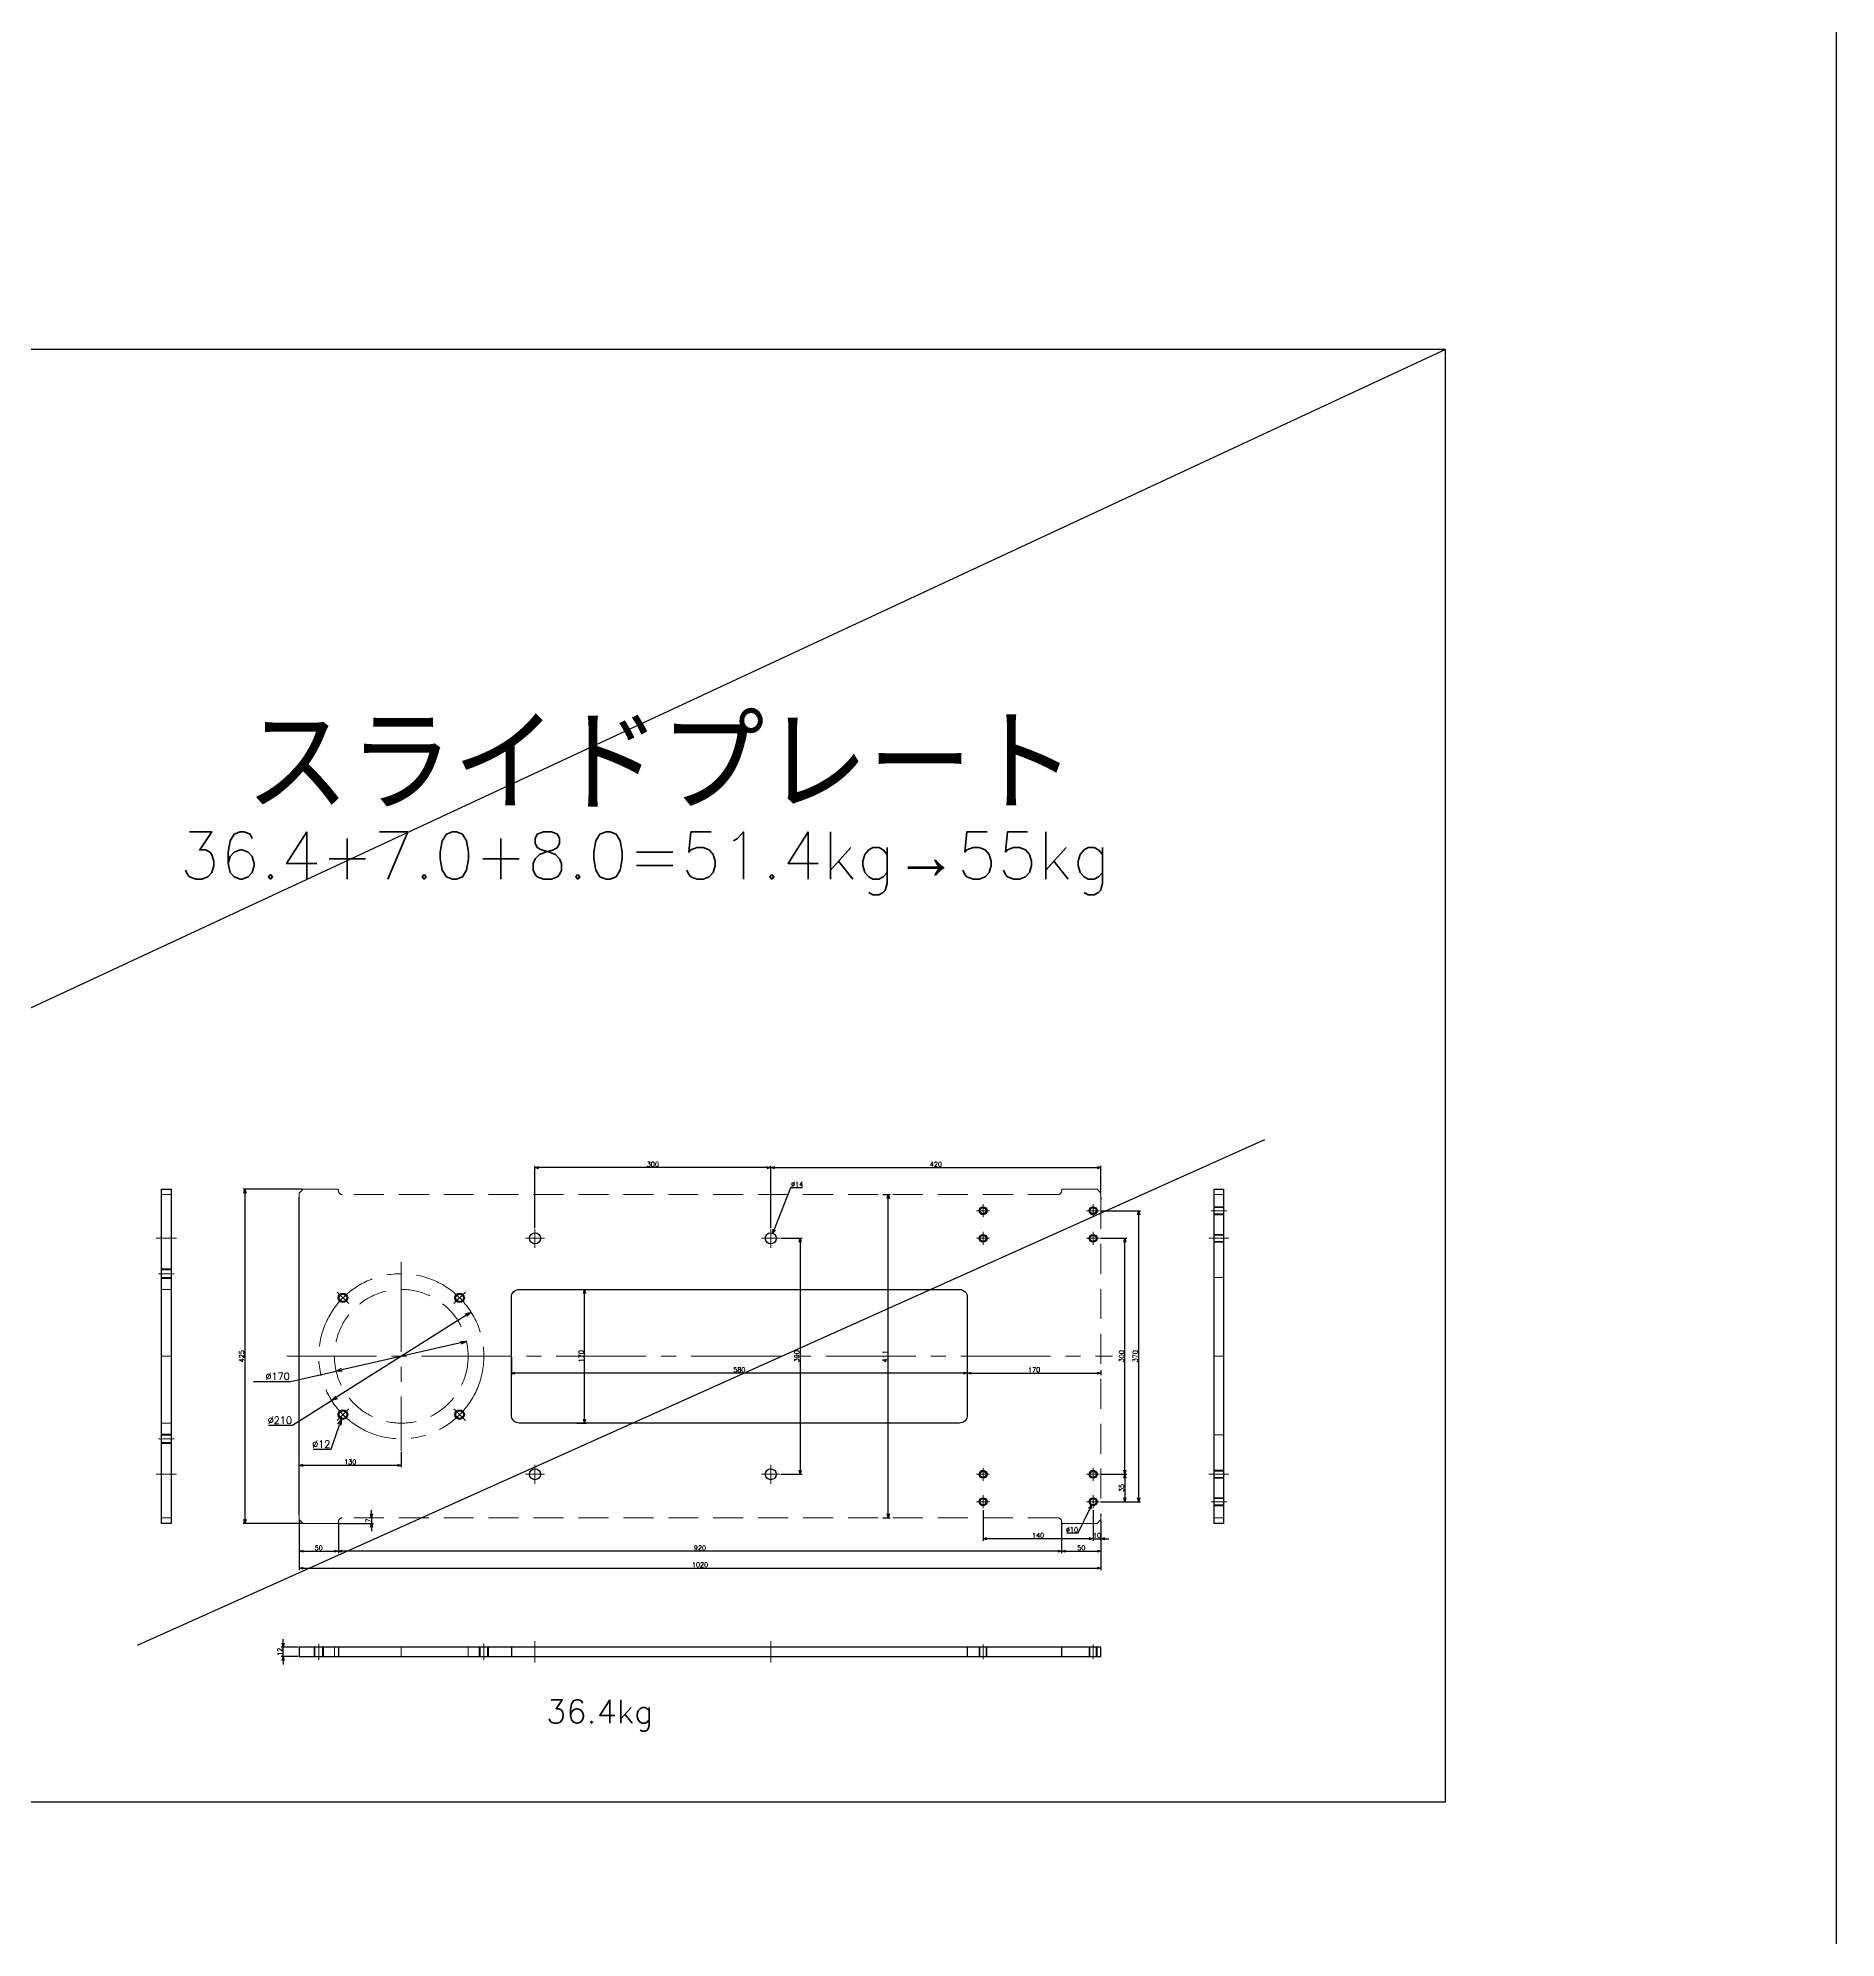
# Model space of a CAD drawing. Header units: millimetres. Extents: x -16130 to 36813, y -8099 to 27484.
# Drawn here: x 34526 to 36813, y 14355 to 16771 of the extents above; entities that cross this region are included whole.
import ezdxf

# ---------------------------------------------------------------- set-up
doc = ezdxf.new("R2010")
doc.units = ezdxf.units.MM
doc.header["$LTSCALE"] = 6
doc.header["$PDMODE"] = 99
doc.header["$PDSIZE"] = 1
doc.linetypes.add('CENTER2', pattern=[28.575, 19.05, -3.175, 3.175, -3.175])
doc.linetypes.add('HIDDEN', pattern=[9.525, 6.35, -3.175])
for name, color, linetype, lineweight in [('04_HIDDEN', 2, 'HIDDEN', 13), ('05_CENTER', 4, 'CENTER2', 13), ('08_DIM', 3, 'Continuous', 13)]:
    doc.layers.add(name, color=color, linetype=linetype, lineweight=lineweight)
doc.layers.add('10_DRAFT', color=8, linetype='Continuous', lineweight=0, plot=False)
doc.styles.add('KSS_TXT', font='txt.shx', dxfattribs={"bigfont": 'extfont2.shx'})
doc.dimstyles.new('KSS_DIM', dxfattribs={"dimtxt": 3, "dimasz": 2.5, "dimexe": 1.25, "dimexo": 0.625, "dimtad": 1, "dimdsep": 46, "dimtxsty": 'KSS_TXT', "dimblk": 'OPEN30', "dimcen": 0, "dimazin": 2, "dimtfac": 0.75, "dimtmove": 0, "dimatfit": 3, "dimldrblk": 'OPEN30', "dimfxl": 1, "dimtolj": 1, "dimarcsym": 0})
doc.dimstyles.new('KSS_DIM$3', dxfattribs={"dimtxt": 3, "dimasz": 2.5, "dimexe": 1.25, "dimexo": 0.625, "dimtad": 1, "dimtih": 1, "dimtoh": 1, "dimdsep": 46, "dimtxsty": 'KSS_TXT', "dimblk": 'OPEN30', "dimcen": 0, "dimazin": 2, "dimtfac": 0.75, "dimtofl": 0, "dimtmove": 0, "dimatfit": 3, "dimldrblk": 'OPEN30', "dimfxl": 1, "dimtolj": 1, "dimarcsym": 0})

# ---------------------------------------------------------------- blocks, each defined once
blk = doc.blocks.new('_Open30')
at = {"color": 0, "linetype": 'ByBlock', "lineweight": -2}
for p, q in [((-1, 0.27), (0, 0)), ((0, 0), (-1, -0.27)), ((0, 0), (-1, 0))]:
    blk.add_line(p, q, dxfattribs=at)
blk = doc.blocks.new('*D634')
at = {"layer": '08_DIM', "color": 0, "lineweight": -2, "transparency": 16777216}
for p, q in [((34908.6, 14882), (34952.8, 14882)), ((34951.5, 14889), (34947.8, 14889)), ((34950.3, 14894), (34950.3, 14899)), ((34950.3, 14889), (34950.3, 14882)), ((34950.3, 14877), (34950.3, 14872))]:
    blk.add_line(p, q, dxfattribs=at)
at = {"layer": 'Defpoints', "color": 0, "transparency": 16777216}
for p in [(34907.3, 14882), (34950.3, 14882), (34952.8, 14889)]:
    blk.add_point(p, dxfattribs=at)
at = {"layer": '08_DIM', "color": 0, "lineweight": -2, "transparency": 16777216, "xscale": 5, "yscale": 5, "zscale": 5}
for p, rotation in [((34950.3, 14889), 270), ((34950.3, 14882), 90)]:
    blk.add_blockref('_Open30', p, dxfattribs=dict(at, rotation=rotation))
at = {"layer": '08_DIM', "color": 0, "transparency": 16777216, "insert": (34946.1, 14885.5), "char_height": 6, "attachment_point": 5, "rotation": 90, "style": 'KSS_TXT'}
blk.add_mtext('\\A1;7', dxfattribs=at)
blk = doc.blocks.new('*D635')
at = {"layer": '08_DIM', "color": 0, "lineweight": -2, "transparency": 16777216}
for p, q in [((34908.3, 14881.7), (34908.3, 14844.1)), ((35828.3, 14881.7), (35828.3, 14844.1)), ((35823.3, 14846.6), (34913.3, 14846.6))]:
    blk.add_line(p, q, dxfattribs=at)
at = {"layer": 'Defpoints', "color": 0, "transparency": 16777216}
for p in [(34908.3, 14883), (35828.3, 14883), (34908.3, 14846.6)]:
    blk.add_point(p, dxfattribs=at)
at = {"layer": '08_DIM', "color": 0, "lineweight": -2, "transparency": 16777216, "xscale": 5, "yscale": 5, "zscale": 5, "rotation": 180}
blk.add_blockref('_Open30', (34908.3, 14846.6), dxfattribs=at)
at = {"layer": '08_DIM', "color": 0, "lineweight": -2, "transparency": 16777216, "xscale": 5, "yscale": 5, "zscale": 5}
blk.add_blockref('_Open30', (35828.3, 14846.6), dxfattribs=at)
at = {"layer": '08_DIM', "color": 0, "transparency": 16777216, "insert": (35368.3, 14850.9), "char_height": 6, "attachment_point": 5, "style": 'KSS_TXT'}
blk.add_mtext('\\A1;920', dxfattribs=at)
blk = doc.blocks.new('*D636')
at = {"layer": '08_DIM', "color": 0, "lineweight": -2, "transparency": 16777216}
for p, q in [((34858.3, 14885.7), (34858.3, 14844.1)), ((34908.3, 14881.7), (34908.3, 14844.1)), ((34863.3, 14846.6), (34903.3, 14846.6))]:
    blk.add_line(p, q, dxfattribs=at)
at = {"layer": 'Defpoints', "color": 0, "transparency": 16777216}
for p in [(34858.3, 14887), (34908.3, 14883), (34908.3, 14846.6)]:
    blk.add_point(p, dxfattribs=at)
at = {"layer": '08_DIM', "color": 0, "lineweight": -2, "transparency": 16777216, "xscale": 5, "yscale": 5, "zscale": 5, "rotation": 180}
blk.add_blockref('_Open30', (34858.3, 14846.6), dxfattribs=at)
at = {"layer": '08_DIM', "color": 0, "lineweight": -2, "transparency": 16777216, "xscale": 5, "yscale": 5, "zscale": 5}
blk.add_blockref('_Open30', (34908.3, 14846.6), dxfattribs=at)
at = {"layer": '08_DIM', "color": 0, "transparency": 16777216, "insert": (34883.3, 14850.9), "char_height": 6, "attachment_point": 5, "style": 'KSS_TXT'}
blk.add_mtext('\\A1;50', dxfattribs=at)
blk = doc.blocks.new('*D637')
at = {"layer": '08_DIM', "color": 0, "lineweight": -2, "transparency": 16777216}
for p, q in [((34858.3, 14885.7), (34858.3, 14822.6)), ((35878.3, 14885.7), (35878.3, 14822.6)), ((34863.3, 14825.1), (35873.3, 14825.1))]:
    blk.add_line(p, q, dxfattribs=at)
at = {"layer": 'Defpoints', "color": 0, "transparency": 16777216}
for p in [(34858.3, 14887), (35878.3, 14887), (35878.3, 14825.1)]:
    blk.add_point(p, dxfattribs=at)
at = {"layer": '08_DIM', "color": 0, "lineweight": -2, "transparency": 16777216, "xscale": 5, "yscale": 5, "zscale": 5, "rotation": 180}
blk.add_blockref('_Open30', (34858.3, 14825.1), dxfattribs=at)
at = {"layer": '08_DIM', "color": 0, "lineweight": -2, "transparency": 16777216, "xscale": 5, "yscale": 5, "zscale": 5}
blk.add_blockref('_Open30', (35878.3, 14825.1), dxfattribs=at)
at = {"layer": '08_DIM', "color": 0, "transparency": 16777216, "insert": (35368.3, 14829.4), "char_height": 6, "attachment_point": 5, "style": 'KSS_TXT'}
blk.add_mtext('\\A1;1020', dxfattribs=at)
blk = doc.blocks.new('*D657')
at = {"layer": '08_DIM', "color": 0, "lineweight": -2, "transparency": 16777216}
for p, q in [((34857.1, 14724.7), (34835.5, 14724.7)), ((34857.1, 14712.7), (34835.5, 14712.7)), ((34838, 14729.7), (34838, 14734.7)), ((34838, 14712.7), (34838, 14724.7)), ((34838, 14707.7), (34838, 14702.7))]:
    blk.add_line(p, q, dxfattribs=at)
at = {"layer": 'Defpoints', "color": 0, "transparency": 16777216}
for p in [(34838, 14724.7), (34858.3, 14724.7), (34858.3, 14712.7)]:
    blk.add_point(p, dxfattribs=at)
at = {"layer": '08_DIM', "color": 0, "lineweight": -2, "transparency": 16777216, "xscale": 5, "yscale": 5, "zscale": 5}
for p, rotation in [((34838, 14724.7), 270), ((34838, 14712.7), 90)]:
    blk.add_blockref('_Open30', p, dxfattribs=dict(at, rotation=rotation))
at = {"layer": '08_DIM', "color": 0, "transparency": 16777216, "insert": (34833.8, 14718.7), "char_height": 6, "attachment_point": 5, "rotation": 90, "style": 'KSS_TXT'}
blk.add_mtext('\\A1;12', dxfattribs=at)
blk = doc.blocks.new('*D810')
at = {"layer": '08_DIM', "color": 0, "lineweight": -2, "transparency": 16777216}
for p, q in [((35828.3, 14881.7), (35828.3, 14844.1)), ((35878.3, 14885.7), (35878.3, 14844.1)), ((35833.3, 14846.6), (35873.3, 14846.6))]:
    blk.add_line(p, q, dxfattribs=at)
at = {"layer": 'Defpoints', "color": 0, "transparency": 16777216}
for p in [(35828.3, 14883), (35878.3, 14887), (35878.3, 14846.6)]:
    blk.add_point(p, dxfattribs=at)
at = {"layer": '08_DIM', "color": 0, "lineweight": -2, "transparency": 16777216, "xscale": 5, "yscale": 5, "zscale": 5, "rotation": 180}
blk.add_blockref('_Open30', (35828.3, 14846.6), dxfattribs=at)
at = {"layer": '08_DIM', "color": 0, "lineweight": -2, "transparency": 16777216, "xscale": 5, "yscale": 5, "zscale": 5}
blk.add_blockref('_Open30', (35878.3, 14846.6), dxfattribs=at)
at = {"layer": '08_DIM', "color": 0, "transparency": 16777216, "insert": (35853.3, 14850.9), "char_height": 6, "attachment_point": 5, "style": 'KSS_TXT'}
blk.add_mtext('\\A1;50', dxfattribs=at)
blk = doc.blocks.new('*D811')
at = {"layer": '08_DIM', "color": 0, "lineweight": -2, "transparency": 16777216}
for p, q in [((35483.5, 15308.8), (35462.7, 15255.7)), ((35498.8, 15308.8), (35483.5, 15308.8))]:
    blk.add_line(p, q, dxfattribs=at)
at = {"layer": 'Defpoints', "color": 0, "transparency": 16777216}
for p in [(35460.9, 15251), (35455.8, 15238)]:
    blk.add_point(p, dxfattribs=at)
at = {"layer": '08_DIM', "color": 0, "lineweight": -2, "transparency": 16777216, "xscale": 5, "yscale": 5, "zscale": 5, "rotation": 248.6004628254273}
blk.add_blockref('_Open30', (35460.9, 15251), dxfattribs=at)
at = {"layer": '08_DIM', "color": 0, "transparency": 16777216, "insert": (35491.8, 15313.1), "char_height": 6, "attachment_point": 5, "style": 'KSS_TXT'}
blk.add_mtext('\\A1;%%C14', dxfattribs=at)
blk = doc.blocks.new('*D812')
at = {"layer": '08_DIM', "color": 0, "lineweight": -2, "transparency": 16777216}
for p, q in [((35471.6, 15244.5), (35498.1, 15244.5)), ((35495.6, 15239.5), (35495.6, 14949.5)), ((35471.4, 14944.5), (35498.1, 14944.5))]:
    blk.add_line(p, q, dxfattribs=at)
at = {"layer": 'Defpoints', "color": 0, "transparency": 16777216}
for p in [(35470.3, 15244.5), (35470.2, 14944.5), (35495.6, 14944.5)]:
    blk.add_point(p, dxfattribs=at)
at = {"layer": '08_DIM', "color": 0, "lineweight": -2, "transparency": 16777216, "xscale": 5, "yscale": 5, "zscale": 5}
for p, rotation in [((35495.6, 15244.5), 90), ((35495.6, 14944.5), 270)]:
    blk.add_blockref('_Open30', p, dxfattribs=dict(at, rotation=rotation))
at = {"layer": '08_DIM', "color": 0, "transparency": 16777216, "insert": (35491.4, 15094.5), "char_height": 6, "attachment_point": 5, "rotation": 90, "style": 'KSS_TXT'}
blk.add_mtext('\\A1;300', dxfattribs=at)
blk = doc.blocks.new('*D813')
at = {"layer": '08_DIM', "color": 0, "lineweight": -2, "transparency": 16777216}
for p, q in [((35458.3, 15257.7), (35458.3, 15336.8)), ((35463.3, 15334.3), (35873.3, 15334.3)), ((35878.3, 15303.2), (35878.3, 15336.8))]:
    blk.add_line(p, q, dxfattribs=at)
at = {"layer": 'Defpoints', "color": 0, "transparency": 16777216}
for p in [(35878.3, 15334.3), (35878.3, 15302), (35458.3, 15256.5)]:
    blk.add_point(p, dxfattribs=at)
at = {"layer": '08_DIM', "color": 0, "lineweight": -2, "transparency": 16777216, "xscale": 5, "yscale": 5, "zscale": 5, "rotation": 180}
blk.add_blockref('_Open30', (35458.3, 15334.3), dxfattribs=at)
at = {"layer": '08_DIM', "color": 0, "lineweight": -2, "transparency": 16777216, "xscale": 5, "yscale": 5, "zscale": 5}
blk.add_blockref('_Open30', (35878.3, 15334.3), dxfattribs=at)
at = {"layer": '08_DIM', "color": 0, "transparency": 16777216, "insert": (35668.3, 15338.6), "char_height": 6, "attachment_point": 5, "style": 'KSS_TXT'}
blk.add_mtext('\\A1;420', dxfattribs=at)
blk = doc.blocks.new('*D814')
at = {"layer": '08_DIM', "color": 0, "lineweight": -2, "transparency": 16777216}
for p, q in [((35158.3, 15257.7), (35158.3, 15336.8)), ((35453.3, 15334.3), (35163.3, 15334.3)), ((35458.3, 15257.7), (35458.3, 15336.8))]:
    blk.add_line(p, q, dxfattribs=at)
at = {"layer": 'Defpoints', "color": 0, "transparency": 16777216}
for p in [(35158.3, 15334.3), (35158.3, 15256.5), (35458.3, 15256.5)]:
    blk.add_point(p, dxfattribs=at)
at = {"layer": '08_DIM', "color": 0, "lineweight": -2, "transparency": 16777216, "xscale": 5, "yscale": 5, "zscale": 5, "rotation": 180}
blk.add_blockref('_Open30', (35158.3, 15334.3), dxfattribs=at)
at = {"layer": '08_DIM', "color": 0, "lineweight": -2, "transparency": 16777216, "xscale": 5, "yscale": 5, "zscale": 5}
blk.add_blockref('_Open30', (35458.3, 15334.3), dxfattribs=at)
at = {"layer": '08_DIM', "color": 0, "transparency": 16777216, "insert": (35308.3, 15338.6), "char_height": 6, "attachment_point": 5, "style": 'KSS_TXT'}
blk.add_mtext('\\A1;300', dxfattribs=at)
blk = doc.blocks.new('*D829')
at = {"layer": '08_DIM', "color": 0, "lineweight": -2, "transparency": 16777216}
for p, q in [((35868.3, 14898.9), (35868.3, 14860)), ((35878.3, 14885.7), (35878.3, 14860)), ((35863.3, 14862.5), (35858.3, 14862.5)), ((35868.3, 14862.5), (35878.3, 14862.5)), ((35883.3, 14862.5), (35888.3, 14862.5))]:
    blk.add_line(p, q, dxfattribs=at)
at = {"layer": 'Defpoints', "color": 0, "transparency": 16777216}
for p in [(35868.3, 14900.1), (35878.3, 14887), (35878.3, 14862.5)]:
    blk.add_point(p, dxfattribs=at)
at = {"layer": '08_DIM', "color": 0, "lineweight": -2, "transparency": 16777216, "xscale": 5, "yscale": 5, "zscale": 5}
blk.add_blockref('_Open30', (35868.3, 14862.5), dxfattribs=at)
at = {"layer": '08_DIM', "color": 0, "lineweight": -2, "transparency": 16777216, "xscale": 5, "yscale": 5, "zscale": 5, "rotation": 180}
blk.add_blockref('_Open30', (35878.3, 14862.5), dxfattribs=at)
at = {"layer": '08_DIM', "color": 0, "transparency": 16777216, "insert": (35873.3, 14866.7), "char_height": 6, "attachment_point": 5, "style": 'KSS_TXT'}
blk.add_mtext('\\A1;10', dxfattribs=at)
blk = doc.blocks.new('*D830')
at = {"layer": '08_DIM', "color": 0, "lineweight": -2, "transparency": 16777216}
for p, q in [((35728.3, 14898.9), (35728.3, 14860)), ((35868.3, 14898.9), (35868.3, 14860)), ((35863.3, 14862.5), (35733.3, 14862.5))]:
    blk.add_line(p, q, dxfattribs=at)
at = {"layer": 'Defpoints', "color": 0, "transparency": 16777216}
for p in [(35728.3, 14900.1), (35868.3, 14900.1), (35728.3, 14862.5)]:
    blk.add_point(p, dxfattribs=at)
at = {"layer": '08_DIM', "color": 0, "lineweight": -2, "transparency": 16777216, "xscale": 5, "yscale": 5, "zscale": 5, "rotation": 180}
blk.add_blockref('_Open30', (35728.3, 14862.5), dxfattribs=at)
at = {"layer": '08_DIM', "color": 0, "lineweight": -2, "transparency": 16777216, "xscale": 5, "yscale": 5, "zscale": 5}
blk.add_blockref('_Open30', (35868.3, 14862.5), dxfattribs=at)
at = {"layer": '08_DIM', "color": 0, "transparency": 16777216, "insert": (35798.3, 14866.7), "char_height": 6, "attachment_point": 5, "style": 'KSS_TXT'}
blk.add_mtext('\\A1;140', dxfattribs=at)
blk = doc.blocks.new('*D831')
at = {"layer": '08_DIM', "color": 0, "lineweight": -2, "transparency": 16777216}
for p, q in [((35877.9, 15244.5), (35911.3, 15244.5)), ((35908.8, 14949.5), (35908.8, 15239.5)), ((35877.9, 14944.5), (35911.3, 14944.5))]:
    blk.add_line(p, q, dxfattribs=at)
at = {"layer": 'Defpoints', "color": 0, "transparency": 16777216}
for p in [(35876.7, 15244.5), (35908.8, 15244.5), (35876.7, 14944.5)]:
    blk.add_point(p, dxfattribs=at)
at = {"layer": '08_DIM', "color": 0, "lineweight": -2, "transparency": 16777216, "xscale": 5, "yscale": 5, "zscale": 5}
for p, rotation in [((35908.8, 15244.5), 90), ((35908.8, 14944.5), 270)]:
    blk.add_blockref('_Open30', p, dxfattribs=dict(at, rotation=rotation))
at = {"layer": '08_DIM', "color": 0, "transparency": 16777216, "insert": (35904.5, 15094.5), "char_height": 6, "attachment_point": 5, "rotation": 90, "style": 'KSS_TXT'}
blk.add_mtext('\\A1;300', dxfattribs=at)
blk = doc.blocks.new('*D832')
at = {"layer": '08_DIM', "color": 0, "lineweight": -2, "transparency": 16777216}
for p, q in [((35708.3, 15093.2), (35708.3, 15070.6)), ((35878.3, 15076.3), (35878.3, 15070.6)), ((35713.3, 15073.1), (35873.3, 15073.1))]:
    blk.add_line(p, q, dxfattribs=at)
at = {"layer": 'Defpoints', "color": 0, "transparency": 16777216}
for p in [(35708.3, 15094.5), (35878.3, 15077.6), (35878.3, 15073.1)]:
    blk.add_point(p, dxfattribs=at)
at = {"layer": '08_DIM', "color": 0, "lineweight": -2, "transparency": 16777216, "xscale": 5, "yscale": 5, "zscale": 5, "rotation": 180}
blk.add_blockref('_Open30', (35708.3, 15073.1), dxfattribs=at)
at = {"layer": '08_DIM', "color": 0, "lineweight": -2, "transparency": 16777216, "xscale": 5, "yscale": 5, "zscale": 5}
blk.add_blockref('_Open30', (35878.3, 15073.1), dxfattribs=at)
at = {"layer": '08_DIM', "color": 0, "transparency": 16777216, "insert": (35793.3, 15077.4), "char_height": 6, "attachment_point": 5, "style": 'KSS_TXT'}
blk.add_mtext('\\A1;170', dxfattribs=at)
blk = doc.blocks.new('*D833')
at = {"layer": '08_DIM', "color": 0, "lineweight": -2, "transparency": 16777216}
for p, q in [((35128.3, 15093.2), (35128.3, 15070.6)), ((35708.3, 15093.2), (35708.3, 15070.6)), ((35703.3, 15073.1), (35133.3, 15073.1))]:
    blk.add_line(p, q, dxfattribs=at)
at = {"layer": 'Defpoints', "color": 0, "transparency": 16777216}
for p in [(35128.3, 15094.5), (35708.3, 15094.5), (35128.3, 15073.1)]:
    blk.add_point(p, dxfattribs=at)
at = {"layer": '08_DIM', "color": 0, "lineweight": -2, "transparency": 16777216, "xscale": 5, "yscale": 5, "zscale": 5, "rotation": 180}
blk.add_blockref('_Open30', (35128.3, 15073.1), dxfattribs=at)
at = {"layer": '08_DIM', "color": 0, "lineweight": -2, "transparency": 16777216, "xscale": 5, "yscale": 5, "zscale": 5}
blk.add_blockref('_Open30', (35708.3, 15073.1), dxfattribs=at)
at = {"layer": '08_DIM', "color": 0, "transparency": 16777216, "insert": (35418.3, 15077.4), "char_height": 6, "attachment_point": 5, "style": 'KSS_TXT'}
blk.add_mtext('\\A1;580', dxfattribs=at)
blk = doc.blocks.new('*D834')
at = {"layer": '08_DIM', "color": 0, "lineweight": -2, "transparency": 16777216}
for p, q in [((35211.3, 15179.5), (35223.8, 15179.5)), ((35221.3, 15014.5), (35221.3, 15174.5)), ((35211.3, 15009.5), (35223.8, 15009.5))]:
    blk.add_line(p, q, dxfattribs=at)
at = {"layer": 'Defpoints', "color": 0, "transparency": 16777216}
for p in [(35210, 15179.5), (35221.3, 15179.5), (35210, 15009.5)]:
    blk.add_point(p, dxfattribs=at)
at = {"layer": '08_DIM', "color": 0, "lineweight": -2, "transparency": 16777216, "xscale": 5, "yscale": 5, "zscale": 5}
for p, rotation in [((35221.3, 15179.5), 90), ((35221.3, 15009.5), 270)]:
    blk.add_blockref('_Open30', p, dxfattribs=dict(at, rotation=rotation))
at = {"layer": '08_DIM', "color": 0, "transparency": 16777216, "insert": (35217, 15094.5), "char_height": 6, "attachment_point": 5, "rotation": 90, "style": 'KSS_TXT'}
blk.add_mtext('\\A1;170', dxfattribs=at)
blk = doc.blocks.new('*D835')
at = {"layer": '08_DIM', "color": 0, "lineweight": -2, "transparency": 16777216}
for p, q in [((34862.1, 15307), (34787, 15307)), ((34789.5, 15302), (34789.5, 14887)), ((34862.1, 14882), (34787, 14882))]:
    blk.add_line(p, q, dxfattribs=at)
at = {"layer": 'Defpoints', "color": 0, "transparency": 16777216}
for p in [(34863.3, 15307), (34789.5, 14882), (34863.3, 14882)]:
    blk.add_point(p, dxfattribs=at)
at = {"layer": '08_DIM', "color": 0, "lineweight": -2, "transparency": 16777216, "xscale": 5, "yscale": 5, "zscale": 5}
for p, rotation in [((34789.5, 15307), 90), ((34789.5, 14882), 270)]:
    blk.add_blockref('_Open30', p, dxfattribs=dict(at, rotation=rotation))
at = {"layer": '08_DIM', "color": 0, "transparency": 16777216, "insert": (34785.2, 15094.5), "char_height": 6, "attachment_point": 5, "rotation": 90, "style": 'KSS_TXT'}
blk.add_mtext('\\A1;425', dxfattribs=at)
blk = doc.blocks.new('*D836')
at = {"layer": '08_DIM', "color": 0, "lineweight": -2, "transparency": 16777216}
for p, q in [((34858.3, 14950.8), (34858.3, 14958.3)), ((34983.3, 14955.8), (34863.3, 14955.8)), ((34988.3, 14973.1), (34988.3, 14953.3))]:
    blk.add_line(p, q, dxfattribs=at)
at = {"layer": 'Defpoints', "color": 0, "transparency": 16777216}
for p in [(34858.3, 14955.8), (34988.3, 14974.4), (34858.3, 14949.5)]:
    blk.add_point(p, dxfattribs=at)
at = {"layer": '08_DIM', "color": 0, "lineweight": -2, "transparency": 16777216, "xscale": 5, "yscale": 5, "zscale": 5, "rotation": 180}
blk.add_blockref('_Open30', (34858.3, 14955.8), dxfattribs=at)
at = {"layer": '08_DIM', "color": 0, "lineweight": -2, "transparency": 16777216, "xscale": 5, "yscale": 5, "zscale": 5}
blk.add_blockref('_Open30', (34988.3, 14955.8), dxfattribs=at)
at = {"layer": '08_DIM', "color": 0, "transparency": 16777216, "insert": (34923.3, 14960.1), "char_height": 6, "attachment_point": 5, "style": 'KSS_TXT'}
blk.add_mtext('\\A1;130', dxfattribs=at)
blk = doc.blocks.new('A$C6B1D193A_1_1_1')
at = {"color": 0}
for p, q in [((-979, -3), (-979, -15)), ((-59, -3), (-59, -15))]:
    blk.add_line(p, q, dxfattribs=at)
at = {"color": 9}
for p, q in [((-759, -3), (-759, -15)), ((-179, -3), (-179, -15))]:
    blk.add_line(p, q, dxfattribs=at)
at = {"color": 0}
blk.add_lwpolyline([(-1029, -15), (-9, -15), (-9, -3), (-1029, -3)], close=True, dxfattribs=at)
at = {"layer": '04_HIDDEN'}
for p, q in [((-1010, -15), (-1010, -3)), ((-1008.8, -15), (-1008.8, -3)), ((-999.3, -15), (-999.3, -3)), ((-998, -15), (-998, -3)), ((-984, -15), (-984, -3)), ((-814, -15), (-814, -3)), ((-800, -15), (-800, -3)), ((-798.7, -15), (-798.7, -3)), ((-789.2, -15), (-789.2, -3)), ((-788, -15), (-788, -3)), ((-164, -3), (-164, -15)), ((-163, -3), (-163, -15)), ((-155, -3), (-155, -15)), ((-154, -3), (-154, -15)), ((-24, -3), (-24, -15)), ((-23, -3), (-23, -15)), ((-15, -3), (-15, -15)), ((-14, -3), (-14, -15))]:
    blk.add_line(p, q, dxfattribs=at)
at = {"layer": '05_CENTER'}
for p, q in [((-1004, -19), (-1004, 1)), ((-794, -19), (-794, 1)), ((-729, 4.5), (-729, -22.7)), ((-429, 4.5), (-429, -22.7)), ((-159, 0.4), (-159, -18.4)), ((-19, 0.4), (-19, -18.4))]:
    blk.add_line(p, q, dxfattribs=at)
at = {"layer": '10_DRAFT'}
blk.add_line((-899, -15), (-899, -3), dxfattribs=at)
blk = doc.blocks.new('M10Tz_1_1_1')
at = {"color": 0}
for radius in [5, 4]:
    blk.add_circle((0, 0), radius, dxfattribs=at)
at = {"layer": '05_CENTER'}
for p, q in [((8.3, 0), (-8.3, 0)), ((0, -8.3), (0, 8.3))]:
    blk.add_line(p, q, dxfattribs=at)
blk = doc.blocks.new('A$C275A7328_1_1_1')
at = {"color": 0}
for points in [[(-1029, -47.5), (-1029, 357.5)], [(-9, 357.5), (-9, 354.5)], [(-9, -46), (-9, -47.5)]]:
    blk.add_lwpolyline(points, dxfattribs=at)
blk.add_lwpolyline([(-749, 240), (-189, 240, -0.414214), (-179, 230), (-179, 80, -0.414214), (-189, 70), (-749, 70, -0.414214), (-759, 80), (-759, 230, -0.414214)], format="xyb", close=True, dxfattribs=at)
for centre, radius in [((-729, 305), 7), ((-429, 305), 7), ((-973.2, 229.2), 6), ((-973.2, 229.2), 4.75), ((-824.8, 229.2), 6), ((-824.8, 229.2), 4.75), ((-973.2, 80.8), 6), ((-973.2, 80.8), 4.75), ((-824.8, 80.8), 6), ((-824.8, 80.8), 4.75), ((-729, 5), 7), ((-429, 5), 7)]:
    blk.add_circle(centre, radius, dxfattribs=at)
at = {"layer": '04_HIDDEN', "color": 0}
for p, q in [((-1029, 362.5), (-1024, 367.5)), ((-1029, 357.5), (-1029, 362.5)), ((-980, 367.5), (-979, 366.5)), ((-979, 366.5), (-979, 365.5)), ((-58, 367.5), (-59, 366.5)), ((-59, 366.5), (-59, 365.5)), ((-14, 367.5), (-9, 362.5)), ((-9, 362.5), (-9, 357.5)), ((-64, 360.5), (-974, 360.5)), ((-1029, -52.5), (-1029, -47.5)), ((-9, -47.5), (-9, -52.5)), ((-1024, -57.5), (-1029, -52.5)), ((-980, -57.5), (-979, -56.5)), ((-979, -56.5), (-979, -55.5)), ((-64, -50.5), (-974, -50.5)), ((-59, -56.5), (-59, -55.5)), ((-58, -57.5), (-59, -56.5)), ((-9, -52.5), (-14, -57.5))]:
    blk.add_line(p, q, dxfattribs=at)
at = {"layer": '04_HIDDEN'}
blk.add_lwpolyline([(-9, 355), (-9, -46)], dxfattribs=at)
blk.add_circle((-899, 155), 85, dxfattribs=at)
at = {"layer": '04_HIDDEN', "color": 0}
for centre, start, end in [((-974, 365.5), 180, 270), ((-64, 365.5), 270, 0), ((-974, -55.5), 90, 180), ((-64, -55.5), 0, 90)]:
    blk.add_arc(centre, 5, start, end, dxfattribs=at)
at = {"layer": '05_CENTER'}
for p, q in [((-729, 293), (-729, 317)), ((-429, 293), (-429, 317)), ((-717, 305), (-741, 305)), ((-417, 305), (-441, 305)), ((-899, 275.1), (-899, 34.9)), ((-965.9, 221.9), (-980.6, 236.6)), ((-832.1, 221.9), (-817.4, 236.6)), ((-1044.7, 155), (5.7, 155)), ((-965.9, 88.1), (-980.6, 73.4)), ((-832.1, 88.1), (-817.4, 73.4)), ((-717, 5), (-741, 5)), ((-729, 17), (-729, -7)), ((-417, 5), (-441, 5)), ((-429, 17), (-429, -7))]:
    blk.add_line(p, q, dxfattribs=at)
blk.add_circle((-899, 155), 105, dxfattribs=at)
at = {"layer": '10_DRAFT'}
for p, q in [((-1024, 367.5), (-980, 367.5)), ((-58, 367.5), (-14, 367.5)), ((-1024, -57.5), (-980, -57.5)), ((-58, -57.5), (-14, -57.5))]:
    blk.add_line(p, q, dxfattribs=at)
for p in [(-159, 340), (-19, 340), (-159, 305), (-19, 305), (-159, 5), (-19, 5), (-159, -30), (-19, -30)]:
    blk.add_blockref('M10Tz_1_1_1', p)
blk = doc.blocks.new('*D1667')
at = {"layer": '08_DIM', "color": 0, "lineweight": -2, "transparency": 16777216}
for p, q in [((35877.9, 15279.5), (35928.8, 15279.5)), ((35926.3, 14914.5), (35926.3, 15274.5)), ((35877.9, 14909.5), (35928.8, 14909.5))]:
    blk.add_line(p, q, dxfattribs=at)
at = {"layer": 'Defpoints', "color": 0, "transparency": 16777216}
for p in [(35876.7, 15279.5), (35926.3, 15279.5), (35876.7, 14909.5)]:
    blk.add_point(p, dxfattribs=at)
at = {"layer": '08_DIM', "color": 0, "lineweight": -2, "transparency": 16777216, "xscale": 5, "yscale": 5, "zscale": 5}
for p, rotation in [((35926.3, 15279.5), 90), ((35926.3, 14909.5), 270)]:
    blk.add_blockref('_Open30', p, dxfattribs=dict(at, rotation=rotation))
at = {"layer": '08_DIM', "color": 0, "transparency": 16777216, "insert": (35922, 15094.5), "char_height": 6, "attachment_point": 5, "rotation": 90, "style": 'KSS_TXT'}
blk.add_mtext('\\A1;370', dxfattribs=at)
blk = doc.blocks.new('*D1668')
at = {"layer": '08_DIM', "color": 0, "lineweight": -2, "transparency": 16777216}
for p, q in [((35877.9, 14944.5), (35911.3, 14944.5)), ((35908.8, 14939.5), (35908.8, 14914.5)), ((35877.9, 14909.5), (35911.3, 14909.5))]:
    blk.add_line(p, q, dxfattribs=at)
at = {"layer": 'Defpoints', "color": 0, "transparency": 16777216}
for p in [(35876.7, 14944.5), (35876.7, 14909.5), (35908.8, 14909.5)]:
    blk.add_point(p, dxfattribs=at)
at = {"layer": '08_DIM', "color": 0, "lineweight": -2, "transparency": 16777216, "xscale": 5, "yscale": 5, "zscale": 5}
for p, rotation in [((35908.8, 14944.5), 90), ((35908.8, 14909.5), 270)]:
    blk.add_blockref('_Open30', p, dxfattribs=dict(at, rotation=rotation))
at = {"layer": '08_DIM', "color": 0, "transparency": 16777216, "insert": (35904.5, 14927), "char_height": 6, "attachment_point": 5, "rotation": 90, "style": 'KSS_TXT'}
blk.add_mtext('\\A1;35', dxfattribs=at)
blk = doc.blocks.new('*D1669')
at = {"layer": '08_DIM', "color": 0, "lineweight": -2, "transparency": 16777216}
for p, q in [((35849.4, 14869.8), (35864, 14900.5)), ((35834.9, 14869.8), (35849.4, 14869.8))]:
    blk.add_line(p, q, dxfattribs=at)
at = {"layer": 'Defpoints', "color": 0, "transparency": 16777216}
for p in [(35870.5, 14914), (35866.2, 14905)]:
    blk.add_point(p, dxfattribs=at)
at = {"layer": '08_DIM', "color": 0, "lineweight": -2, "transparency": 16777216, "xscale": 5, "yscale": 5, "zscale": 5, "rotation": 64.48747418559836}
blk.add_blockref('_Open30', (35866.2, 14905), dxfattribs=at)
at = {"layer": '08_DIM', "color": 0, "transparency": 16777216, "insert": (35841.5, 14874), "char_height": 6, "attachment_point": 5, "style": 'KSS_TXT'}
blk.add_mtext('\\A1;%%C10', dxfattribs=at)
blk = doc.blocks.new('A$C14286667_1_1_1')
at = {"color": 0}
blk.add_lwpolyline([(-212.5, 15), (212.5, 15), (212.5, 3), (-212.5, 3)], close=True, dxfattribs=at)
at = {"layer": '04_HIDDEN', "color": 9}
for p, q in [((-205.5, 3), (-205.5, 15)), ((-100, 3), (-100, 15)), ((100, 3), (100, 15)), ((205.5, 3), (205.5, 15))]:
    blk.add_line(p, q, dxfattribs=at)
at = {"layer": '04_HIDDEN'}
for p, q in [((-190, 15), (-190, 3)), ((-189, 15), (-189, 3)), ((-181, 15), (-181, 3)), ((-180, 15), (-180, 3)), ((-155, 15), (-155, 3)), ((-154, 15), (-154, 3)), ((-146, 15), (-146, 3)), ((-145, 15), (-145, 3)), ((145, 15), (145, 3)), ((146, 15), (146, 3)), ((154, 15), (154, 3)), ((155, 15), (155, 3)), ((180, 15), (180, 3)), ((181, 15), (181, 3)), ((189, 15), (189, 3)), ((190, 15), (190, 3))]:
    blk.add_line(p, q, dxfattribs=at)
at = {"layer": '05_CENTER'}
for p, q in [((-185, 19), (-185, -1)), ((-185, 18.4), (-185, -0.4)), ((-150, 21.8), (-150, -3.7)), ((-150, 19), (-150, -1)), ((-150, 18.4), (-150, -0.4)), ((150, 21.8), (150, -3.7)), ((150, 19), (150, -1)), ((150, 18.4), (150, -0.4)), ((185, 19), (185, -1)), ((185, 18.4), (185, -0.4))]:
    blk.add_line(p, q, dxfattribs=at)
at = {"layer": '10_DRAFT'}
blk.add_line((0, 15), (0, 3), dxfattribs=at)
blk = doc.blocks.new('A$C662E2120_1_1_1')
at = {"color": 0}
blk.add_lwpolyline([(-350, -3), (75, -3), (75, -15), (-350, -15)], close=True, dxfattribs=at)
at = {"layer": '04_HIDDEN', "color": 9}
for p, q in [((-343, -15), (-343, -3)), ((-237.5, -15), (-237.5, -3)), ((-37.5, -15), (-37.5, -3)), ((68, -15), (68, -3))]:
    blk.add_line(p, q, dxfattribs=at)
at = {"layer": '04_HIDDEN'}
for p, q in [((-248.5, -15), (-248.5, -3)), ((-247.3, -15), (-247.3, -3)), ((-237.8, -15), (-237.8, -3)), ((-236.5, -15), (-236.5, -3)), ((-222.5, -15), (-222.5, -3)), ((-52.5, -15), (-52.5, -3)), ((-38.5, -15), (-38.5, -3)), ((-37.2, -15), (-37.2, -3)), ((-27.7, -15), (-27.7, -3)), ((-26.5, -15), (-26.5, -3))]:
    blk.add_line(p, q, dxfattribs=at)
at = {"layer": '05_CENTER'}
for p, q in [((-287.5, 3.8), (-287.5, -21.7)), ((-242.5, -19), (-242.5, 1)), ((-32.5, -19), (-32.5, 1)), ((12.5, 3.8), (12.5, -21.7))]:
    blk.add_line(p, q, dxfattribs=at)
at = {"layer": '10_DRAFT'}
blk.add_line((-137.5, -15), (-137.5, -3), dxfattribs=at)
blk = doc.blocks.new('*D1709')
at = {"layer": '08_DIM', "color": 0, "lineweight": -2, "transparency": 16777216}
for p, q in [((35601, 15300), (35610.3, 15300)), ((35607.8, 14894), (35607.8, 15295)), ((35601, 14889), (35610.3, 14889))]:
    blk.add_line(p, q, dxfattribs=at)
at = {"layer": 'Defpoints', "color": 0, "transparency": 16777216}
for p in [(35599.8, 15300), (35607.8, 15300), (35599.8, 14889)]:
    blk.add_point(p, dxfattribs=at)
at = {"layer": '08_DIM', "color": 0, "lineweight": -2, "transparency": 16777216, "xscale": 5, "yscale": 5, "zscale": 5}
for p, rotation in [((35607.8, 15300), 90), ((35607.8, 14889), 270)]:
    blk.add_blockref('_Open30', p, dxfattribs=dict(at, rotation=rotation))
at = {"layer": '08_DIM', "color": 0, "transparency": 16777216, "insert": (35603.6, 15094.5), "char_height": 6, "attachment_point": 5, "rotation": 90, "style": 'KSS_TXT'}
blk.add_mtext('\\A1;411', dxfattribs=at)
blk = doc.blocks.new('*D2091')
at = {"layer": '08_DIM', "color": 0, "lineweight": -2, "transparency": 16777216}
for p, q in [((34899, 14976.3), (34909.7, 15007.5)), ((34876.1, 14976.3), (34899, 14976.3))]:
    blk.add_line(p, q, dxfattribs=at)
at = {"layer": 'Defpoints', "color": 0, "transparency": 16777216}
for p in [(34912.1, 15014.6), (34916, 15025.9)]:
    blk.add_point(p, dxfattribs=at)
at = {"layer": '08_DIM', "color": 0, "lineweight": -2, "transparency": 16777216, "xscale": 7.5, "yscale": 7.5, "zscale": 7.5, "rotation": 71.02169515105697}
blk.add_blockref('_Open30', (34912.1, 15014.6), dxfattribs=at)
at = {"layer": '08_DIM', "color": 0, "transparency": 16777216, "insert": (34886.6, 14982.7), "char_height": 9, "attachment_point": 5, "style": 'KSS_TXT'}
blk.add_mtext('\\A1;%%C12', dxfattribs=at)
blk = doc.blocks.new('*D2092')
at = {"layer": '08_DIM', "color": 0, "lineweight": -2, "transparency": 16777216}
for p, q in [((35077, 15150.7), (34906, 15042.3)), ((34850.1, 15006.8), (34899.6, 15038.2)), ((34819.4, 15006.8), (34850.1, 15006.8))]:
    blk.add_line(p, q, dxfattribs=at)
at = {"layer": 'Defpoints', "color": 0, "transparency": 16777216}
for p in [(35077, 15150.7), (34899.6, 15038.2)]:
    blk.add_point(p, dxfattribs=at)
at = {"layer": '08_DIM', "color": 0, "lineweight": -2, "transparency": 16777216, "xscale": 7.5, "yscale": 7.5, "zscale": 7.5}
for p, rotation in [((35077, 15150.7), 32.38908454625688), ((34899.6, 15038.2), 212.3890845462569)]:
    blk.add_blockref('_Open30', p, dxfattribs=dict(at, rotation=rotation))
at = {"layer": '08_DIM', "color": 0, "transparency": 16777216, "insert": (34833.8, 15013.2), "char_height": 9, "attachment_point": 5, "style": 'KSS_TXT'}
blk.add_mtext('\\A1;%%C210', dxfattribs=at)
blk = doc.blocks.new('*D2093')
at = {"layer": '08_DIM', "color": 0, "lineweight": -2, "transparency": 16777216}
for p, q in [((35071.2, 15113.3), (34912.7, 15077.4)), ((34847.3, 15062.6), (34905.4, 15075.7)), ((34800.4, 15062.6), (34847.3, 15062.6))]:
    blk.add_line(p, q, dxfattribs=at)
at = {"layer": 'Defpoints', "color": 0, "transparency": 16777216}
for p in [(35071.2, 15113.3), (34905.4, 15075.7)]:
    blk.add_point(p, dxfattribs=at)
at = {"layer": '08_DIM', "color": 0, "lineweight": -2, "transparency": 16777216, "xscale": 7.5, "yscale": 7.5, "zscale": 7.5}
for p, rotation in [((35071.2, 15113.3), 12.75616996489367), ((34905.4, 15075.7), 192.7561699648937)]:
    blk.add_blockref('_Open30', p, dxfattribs=dict(at, rotation=rotation))
at = {"layer": '08_DIM', "color": 0, "transparency": 16777216, "insert": (34831, 15068.9), "char_height": 9, "attachment_point": 5, "style": 'KSS_TXT'}
blk.add_mtext('\\A1;%%C170', dxfattribs=at)

msp = doc.modelspace()

# ---------------------------------------------------------------- linework, layer by layer
at = {"color": 2}
for p, q in [((36316.68932, 16374.46977), (32345.55119, 14527.78014)), ((36086.45006, 15369.51515), (34652.45608, 14726.84048))]:
    msp.add_line(p, q, dxfattribs=at)
for points in [[(36813.30337, 12196.5069), (26029.08545, 12196.5069), (26029.08545, 21546.28714), (36813.30337, 21546.28714)], [(32345.55119, 14527.78014), (36316.68932, 14527.78014), (36316.68932, 16374.46977), (32345.55119, 16374.46977)]]:
    msp.add_lwpolyline(points, close=True, dxfattribs=at)

# ---------------------------------------------------------------- block references
at = {"rotation": 270}
for name, p in [('A$C662E2120_1_1_1', (34698.41718, 14956.98323)), ('A$C14286667_1_1_1', (36019.29971, 15094.48323))]:
    msp.add_blockref(name, p, dxfattribs=at)
for name, p in [('A$C275A7328_1_1_1', (35887.31482, 14939.48323)), ('A$C6B1D193A_1_1_1', (35887.31488, 14727.66843))]:
    msp.add_blockref(name, p)

# ---------------------------------------------------------------- texts
at = {"layer": '08_DIM', "style": 'KSS_TXT'}
msp.add_text('スライドプレート', height=120, dxfattribs=at).set_placement((34790.21474, 15787.86234))
at = {"layer": '08_DIM', "color": 6, "style": 'KSS_TXT'}
for s, height, p in [('36.4+7.0+8.0=51.4kg→55kg', 60, (34706.21438, 15701.1747)), ('36.4kg', 30, (35172.57342, 14627.79697))]:
    msp.add_text(s, height=height, dxfattribs=at).set_placement(p)

# ---------------------------------------------------------------- dimensions: what is measured, and where the dimension line sits
at = {"layer": '08_DIM'}
for base, p1, p2, picture, middle in [((35158.31485, 15334.30051), (35458.31485, 15256.46999), (35158.31485, 15256.46999), '*D814', (35308.31485, 15338.55051)), ((35878.31485, 15334.30051), (35458.31485, 15256.46999), (35878.31485, 15301.98323), '*D813', (35668.31485, 15338.55051)), ((35128.31485, 15073.13651), (35708.31485, 15094.48323), (35128.31485, 15094.48323), '*D833', (35418.31485, 15077.39068)), ((35878.31485, 15073.13651), (35708.31485, 15094.48323), (35878.31485, 15077.59245), '*D832', (35793.31485, 15077.38651)), ((34858.31485, 14955.82408), (34988.31486, 14974.36479), (34858.31485, 14949.54783), '*D836', (34923.31486, 14960.07408)), ((35878.31485, 14825.13573), (34858.31485, 14886.98323), (35878.31485, 14886.98323), '*D637', (35368.31485, 14829.38573)), ((35728.31556, 14862.4779), (35868.31556, 14900.14218), (35728.31556, 14900.14218), '*D830', (35798.31556, 14866.7279)), ((35878.31485, 14862.4779), (35868.31556, 14900.14218), (35878.31485, 14886.98323), '*D829', (35873.3152, 14866.7279))]:
    dim = msp.add_linear_dim(base=base, p1=p1, p2=p2, dimstyle='KSS_DIM', override={"dimscale": 2}, dxfattribs=at)
    dim.commit()
    dim.dimension.update_dxf_attribs({"geometry": picture, "text_midpoint": middle})
for p1, p2, override, picture, middle in [((35455.76077, 15237.96582), (35460.86894, 15251.00064), {"dimscale": 2, "dimpost": '%%C<>'}, '*D811', (35491.77362, 15308.80996)), ((35076.98003, 15150.72816), (34899.6497, 15038.23829), {"dimscale": 3, "dimpost": '%%C<>', "dimtix": 1, "dimatfit": 2}, '*D2092', (34833.79128, 15006.80874)), ((35071.21694, 15113.25144), (34905.41279, 15075.71502), {"dimscale": 3, "dimpost": '%%C<>', "dimtix": 1, "dimatfit": 2}, '*D2093', (34831.14271, 15062.55155)), ((34916.0199, 15025.91085), (34912.11737, 15014.56315), {"dimscale": 3, "dimpost": '%%C<>'}, '*D2091', (34886.59698, 14976.33913)), ((35870.4691, 14913.99568), (35866.16201, 14904.97077), {"dimscale": 2, "dimpost": '%%C<>'}, '*D1669', (35841.47947, 14869.75285))]:
    dim = msp.add_diameter_dim_2p(p1=p1, p2=p2, dimstyle='KSS_DIM$3', override=override, dxfattribs=at)
    dim.commit()
    dim.dimension.update_dxf_attribs({"geometry": picture, "text_midpoint": middle, "dimtype": 163})
for base, p1, p2, override, picture, middle in [((34789.48859, 14881.98323), (34863.31485, 15306.98323), (34863.31485, 14881.98323), {"dimscale": 2}, '*D835', (34785.23443, 15094.48323)), ((35607.82624, 15299.98323), (35599.77522, 14888.98323), (35599.77522, 15299.98323), {"dimscale": 2}, '*D1709', (35603.57624, 15094.48323)), ((35926.28588, 15279.48323), (35876.65661, 14909.48323), (35876.65661, 15279.48323), {"dimscale": 2}, '*D1667', (35922.03588, 15094.48323)), ((35495.63241, 14944.48323), (35470.30161, 15244.48323), (35470.1559, 14944.48323), {"dimscale": 2}, '*D812', (35491.38241, 15094.48323)), ((35908.75928, 15244.48323), (35876.65661, 14944.48323), (35876.65661, 15244.48323), {"dimscale": 2}, '*D831', (35904.50928, 15094.48323)), ((35221.26682, 15179.48323), (35210.03933, 15009.48323), (35210.03933, 15179.48323), {"dimscale": 2}, '*D834', (35217.01682, 15094.48323)), ((35908.75928, 14909.48323), (35876.65661, 14944.48323), (35876.65661, 14909.48323), {"dimscale": 2}, '*D1668', (35904.50511, 14926.98323)), ((34950.31846, 14881.98323), (34952.78008, 14888.98323), (34907.31485, 14881.98323), {"dimscale": 2, "dimarcsym": 1}, '*D634', (34946.06846, 14885.48323))]:
    dim = msp.add_linear_dim(base=base, p1=p1, p2=p2, angle=90, dimstyle='KSS_DIM', override=override, dxfattribs=at)
    dim.commit()
    dim.dimension.update_dxf_attribs({"geometry": picture, "text_midpoint": middle})
at = {"layer": '08_DIM', "color": 1}
for base, p1, p2, picture, middle in [((34908.31485, 14846.61396), (34858.31485, 14886.98323), (34908.31485, 14882.98323), '*D636', (34883.31485, 14850.86813)), ((34908.31485, 14846.61396), (35828.31485, 14882.98323), (34908.31485, 14882.98323), '*D635', (35368.31485, 14850.86396)), ((35878.31485, 14846.61396), (35828.31485, 14882.98323), (35878.31485, 14886.98323), '*D810', (35853.31485, 14850.86813))]:
    dim = msp.add_linear_dim(base=base, p1=p1, p2=p2, dimstyle='KSS_DIM', override={"dimscale": 2}, dxfattribs=at)
    dim.commit()
    dim.dimension.update_dxf_attribs({"geometry": picture, "text_midpoint": middle})
dim = msp.add_linear_dim(base=(34838.04606, 14724.66843), p1=(34858.31488, 14712.66843), p2=(34858.31488, 14724.66843), angle=90, dimstyle='KSS_DIM', override={"dimscale": 2, "dimarcsym": 1}, dxfattribs=at)
dim.commit()
dim.dimension.update_dxf_attribs({"geometry": '*D657', "text_midpoint": (34833.79606, 14718.66843)})

doc.saveas('drawing.dxf')
